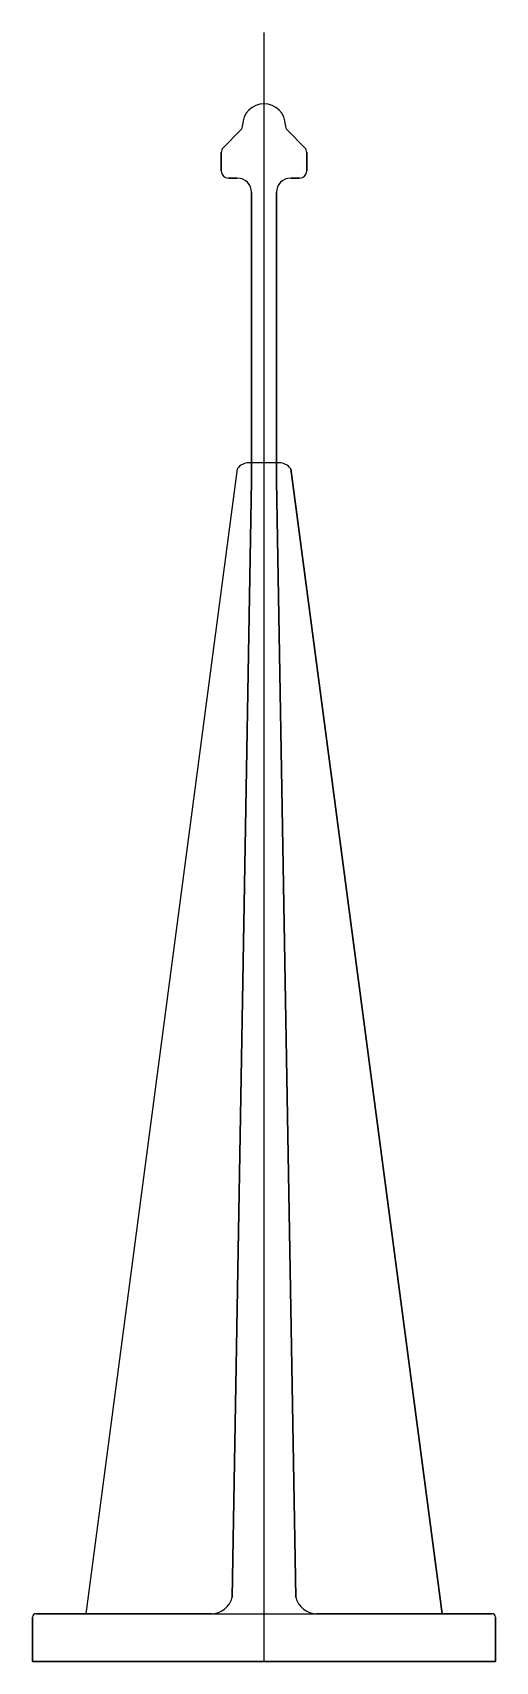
# Model space of a CAD drawing. Extents: x -32 to 32, y 0 to 229.
import ezdxf

# ---------------------------------------------------------------- set-up
doc = ezdxf.new("R2010")
doc.units = 0
doc.layers.get('0').update_dxf_attribs({"linetype": 'CONTINUOUS'})

msp = doc.modelspace()

# ---------------------------------------------------------------- linework, layer by layer
at = {"linetype": 'CONTINUOUS'}
for p, q in [((0, 0), (0, 228.57)), ((-5.71, 212.44), (-3.29, 214.86)), ((-3.29, 214.86), (-5.71, 212.44)), ((3.29, 214.86), (5.71, 212.44)), ((5.71, 212.44), (3.29, 214.86)), ((-6, 209.15), (-6, 211.74)), ((-6, 211.74), (-6, 209.15)), ((6, 211.74), (6, 209.15)), ((6, 209.15), (6, 211.74)), ((-3.75, 208.15), (-5, 208.15)), ((-5, 208.15), (-3.75, 208.15)), ((5, 208.15), (3.75, 208.15)), ((3.75, 208.15), (5, 208.15)), ((-1.75, 165.69), (-1.75, 206.15)), ((-1.75, 206.15), (-1.75, 165.69)), ((1.75, 206.15), (1.75, 165.69)), ((1.75, 165.69), (1.75, 206.15)), ((-3.75, 167.35), (-25, 6.7)), ((-3.75, 167.35), (-25, 6.7)), ((2.11, 168.2), (-2.11, 168.2)), ((3.75, 167.35), (25, 6.7)), ((25, 6.7), (3.75, 167.35)), ((-4.47, 9.02), (-1.75, 165.69)), ((-1.75, 165.69), (-4.47, 9.02)), ((1.75, 165.69), (4.47, 9.02)), ((4.47, 9.02), (1.75, 165.69)), ((-32.5, 0), (-32.5, 6.2)), ((-32.5, 6.2), (-32.5, 0)), ((-32, 6.7), (-7.39, 6.7)), ((-7.39, 6.7), (-32, 6.7)), ((-25, 6.7), (25, 6.7)), ((7.39, 6.7), (32, 6.7)), ((32, 6.7), (7.39, 6.7)), ((32.5, 6.2), (32.5, 0)), ((32.5, 0), (32.5, 6.2)), ((-32.5, 0), (32.5, 0)), ((0, 0), (-32.5, 0)), ((-32.5, 0), (32.5, 0)), ((32.5, 0), (0, 0))]:
    msp.add_line(p, q, dxfattribs=at)
for centre, radius, start, end in [((0, 215.57), 3, 0, 180), ((0, 215.57), 3, 0, 180), ((-4, 215.56), 1, 315.2336, 0.3313), ((-4, 215.56), 1, 315.2336, 0.3313), ((4, 215.56), 1, 179.6687, 224.7664), ((4, 215.56), 1, 179.6687, 224.7664), ((-5, 211.74), 1, 135.2342, 179.7587), ((-5, 211.74), 1, 135.2342, 179.7587), ((5, 211.74), 1, 0.2413, 44.7658), ((5, 211.74), 1, 0.2413, 44.7658), ((-5, 209.15), 1, 180, 270), ((-5, 209.15), 1, 180, 270), ((-3.75, 206.15), 2, 0, 90), ((-3.75, 206.15), 2, 0, 90), ((3.75, 206.15), 2, 90, 180), ((3.75, 206.15), 2, 90, 180), ((5, 209.15), 1, 270, 0), ((5, 209.15), 1, 270, 0), ((-2.11, 166.2), 2, 89.8943, 144.9005), ((-2.11, 166.2), 2, 89.8943, 144.9005), ((2.11, 166.2), 2, 35.0995, 90.1057), ((2.11, 166.2), 2, 35.0995, 90.1057), ((-7.39, 9.7), 3, 270.0366, 346.8991), ((-7.39, 9.7), 3, 270.0366, 346.8991), ((7.39, 9.7), 3, 193.1009, 269.9634), ((7.39, 9.7), 3, 193.1009, 269.9634), ((-32, 6.2), 0.5, 90, 180), ((-32, 6.2), 0.5, 90, 180), ((32, 6.2), 0.5, 0, 90), ((32, 6.2), 0.5, 0, 90)]:
    msp.add_arc(centre, radius, start, end, dxfattribs=at)

doc.saveas('drawing.dxf')
